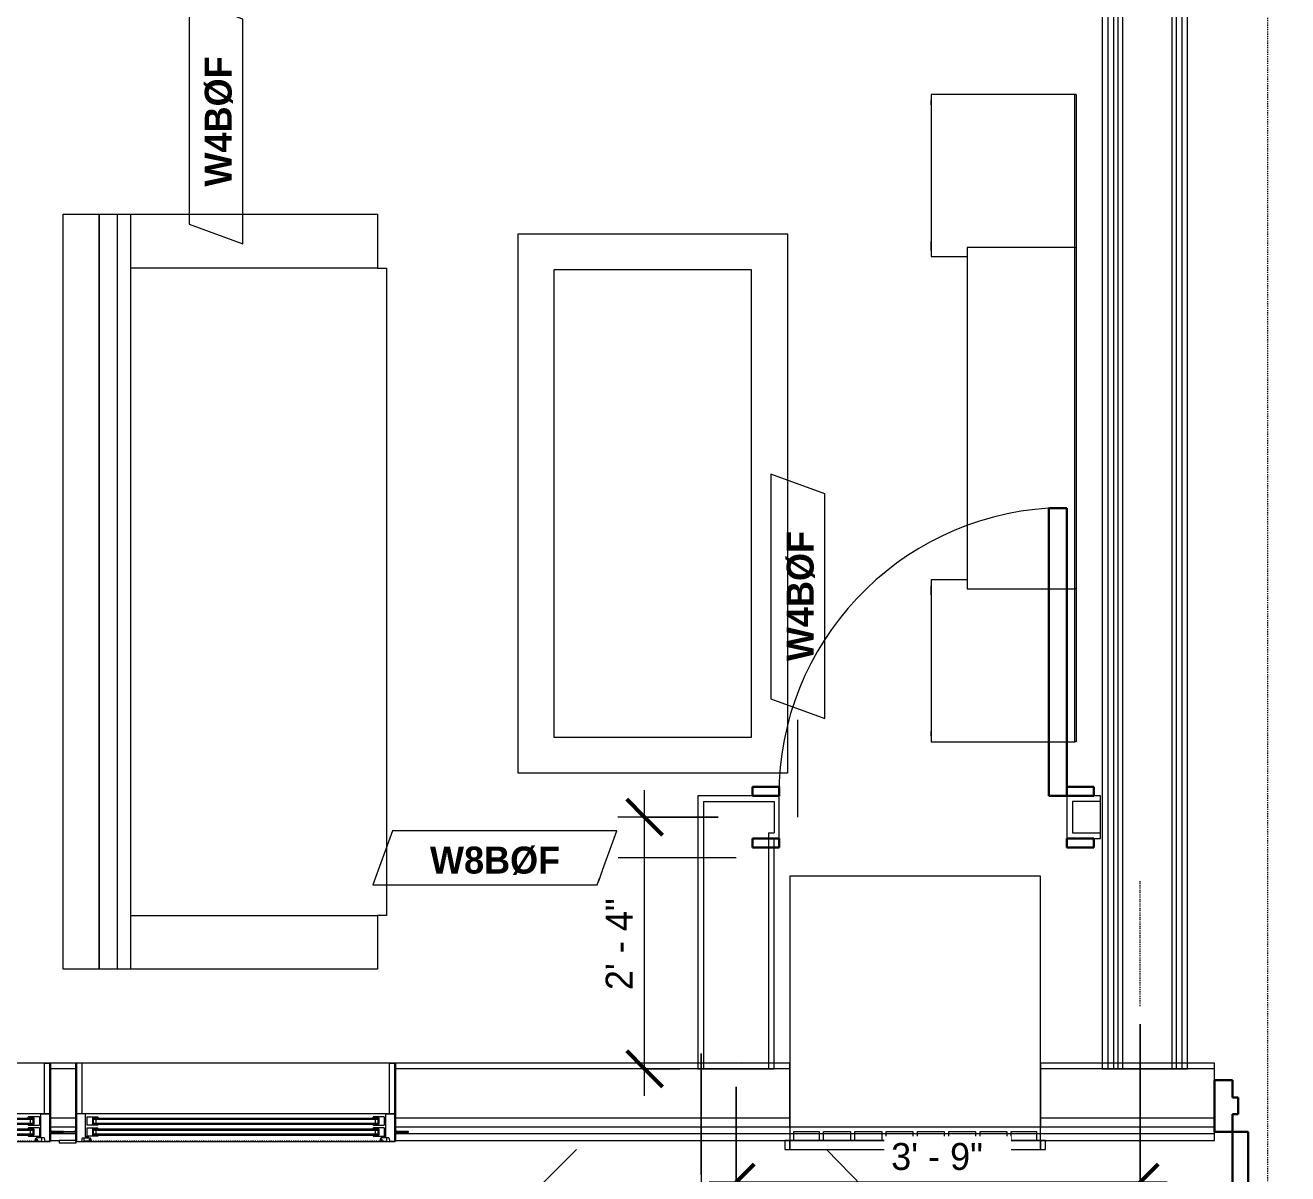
# Model space of a CAD drawing. Header units: inches. Extents: x -4010 to -1814, y 9846 to 12241.
# Drawn here: x -2834.1 to -2693.6, y 10005.4 to 10133.2 of the extents above; entities that cross this region are included whole.
import ezdxf

# ---------------------------------------------------------------- set-up
doc = ezdxf.new("R2010")
doc.units = ezdxf.units.IN
doc.header["$MEASUREMENT"] = 0
for name, pattern in [('Dash', [0.25, 0.125, -0.125]), ('Dash 3_32_', [0.1875, 0.09375, -0.09375]), ('Dash_2_', [0.25, 0.125, -0.125])]:
    doc.linetypes.add(name, pattern=pattern)
for name, color, linetype, lineweight in [('0-1', 7, 'Continuous', 5), ('0-2', 7, 'Continuous', 9), ('A-ANNO-DIMS', 211, 'Continuous', 9), ('A-ANNO-DIMS-32', 211, 'Continuous', 9), ('A-DETL-1', 90, 'Dash 3_32_', 18), ('A-DETL-GENF-1', 253, 'Continuous', 9), ('A-DETL-GENF-HDLN-1', 7, 'Dash', 9), ('A-DETL-GENF-HDLN-2', 1, 'Continuous', 18), ('A-DOOR-1', 7, 'Continuous', 9), ('A-DOOR-2', 10, 'Continuous', 30), ('A-DOOR-3', 31, 'Continuous', 9), ('A-DOOR-4', 31, 'Continuous', 30), ('A-DOOR-FRAM-2', 10, 'Continuous', 30), ('A-DOOR-FRAM-3', 31, 'Continuous', 30), ('A-GENM-1', 7, 'Continuous', 9), ('A-GLAZ', 151, 'Continuous', 18), ('A-GLAZ-1', 10, 'Continuous', 30), ('A-GLAZ-2', 7, 'Continuous', 9), ('A-WALL', 113, 'Continuous', 18), ('A-WALL-1', 7, 'Continuous', 9), ('A-WALL-2', 250, 'Continuous', 18), ('A-WALL-3', 113, 'Continuous', 9), ('A-WALL-IDEN', 211, 'Continuous', 9), ('G-ANNO-SYMB-4', 111, 'Dash_2_', 9), ('I-FURN', 30, 'Continuous', 9), ('I-WALL-3', 7, 'Continuous', 9), ('I-WALL-4', 2, 'Continuous', 9)]:
    doc.layers.add(name, color=color, linetype=linetype, lineweight=lineweight)
doc.styles.add('Century Gothic', font='ufonts.com_century-gothic.ttf', dxfattribs={"height": 3})
doc.styles.add('Century Gothic_B_1', font='GOTHICB.TTF', dxfattribs={"height": 3})
doc.dimstyles.new('OD_1__HACK_2', dxfattribs={"dimscale": 12, "dimtxt": 3.132505, "dimasz": 0.333333, "dimexe": 0.25, "dimexo": 0.166667, "dimgap": 0.041667, "dimtad": 1, "dimdec": 4, "dimrnd": 0.0625, "dimzin": 3, "dimdsep": 46, "dimlunit": 4, "dimtxsty": 'Century Gothic', "dimblk1": 'OBLIQUE', "dimblk2": 'OBLIQUE', "dimsah": 1, "dimcen": 0.09, "dimdle": 0.25, "dimazin": 0, "dimtfac": 1, "dimtdec": 4, "dimtix": 1, "dimtmove": 0, "dimatfit": 3, "dimfxl": 1, "dimtvp": 1, "dimtfill": 1, "dimfrac": 2, "dimtolj": 1, "dimtzin": 0, "dimarcsym": 2})
doc.dimstyles.new('OD_1__HACK_2_1', dxfattribs={"dimscale": 12, "dimtxt": 3.132505, "dimasz": 0.333333, "dimexe": 0.25, "dimexo": 0.166667, "dimgap": 0.041667, "dimtad": 1, "dimdec": 4, "dimrnd": 0.0625, "dimzin": 3, "dimdsep": 46, "dimlunit": 4, "dimtxsty": 'Century Gothic', "dimblk1": 'OBLIQUE', "dimblk2": 'OBLIQUE', "dimsah": 1, "dimcen": 0.09, "dimdle": 0.25, "dimazin": 0, "dimtfac": 1, "dimtdec": 4, "dimtix": 1, "dimtmove": 0, "dimatfit": 3, "dimfxl": 1, "dimtvp": 1, "dimtfill": 1, "dimfrac": 2, "dimtolj": 1, "dimtzin": 0, "dimarcsym": 2})

# ---------------------------------------------------------------- blocks, each defined once
blk = doc.blocks.new('Window-Double_Hung-Marvin-Essential - ESDH3066 - 1st Floor-3090191-UNIT PLANS - 1ST FLOOR')
at = {"layer": 'A-DETL-GENF-HDLN-1'}
blk.add_line((16.1, 4.34), (-16.5, 4.34), dxfattribs=at)
at = {"layer": 'A-DETL-GENF-HDLN-2'}
for p, q in [((-17.75, 4.41), (-17.16, 4.41)), ((-17.75, 4.41), (-17.75, 1.31)), ((-17.08, 4), (-17.16, 4.41)), ((-16.85, 4.37), (-16.85, 4)), ((-16.3, 4.37), (-16.85, 4.37)), ((-16.3, 4.14), (-16.3, 4.37)), ((-16.18, 4.34), (-16.1, 4.34)), ((-16.18, 4.34), (-16.18, 4.14)), ((-16.1, 4.09), (-16.1, 4.34)), ((16.18, 4.34), (16.1, 4.34)), ((16.1, 4.09), (16.1, 4.34)), ((16.18, 4.34), (16.18, 4.14)), ((16.3, 4.14), (16.3, 4.37)), ((16.3, 4.37), (16.85, 4.37)), ((16.85, 4.37), (16.85, 4)), ((17.08, 4), (17.16, 4.41)), ((17.75, 4.41), (17.16, 4.41)), ((17.75, 4.41), (17.75, 1.31)), ((-19.25, 3.36), (-19.25, 3.31)), ((-17.75, 3.36), (-19.25, 3.36)), ((-19.25, 3.31), (-17.9, 3.31)), ((-17.9, 3.31), (-17.9, 3.2)), ((-17.9, 3.2), (-17.75, 3.2)), ((-17.08, 4), (-16.19, 4)), ((-16.38, 3.9), (-16.72, 3.9)), ((-16.72, 3.9), (-16.72, 1.31)), ((-15.34, 3.81), (-16.56, 3.81)), ((-16.56, 2.87), (-16.56, 3.81)), ((-16.56, 2.87), (-15.34, 2.87)), ((-16.38, 4), (-16.38, 3.9)), ((-16.18, 4.14), (-16.3, 4.14)), ((-16.19, 4.09), (-16.1, 4.09)), ((-16.19, 4), (-16.19, 4.09)), ((-15.94, 2.99), (-15.94, 3.71)), ((-15.94, 3.71), (-15.28, 3.71)), ((-15.28, 2.99), (-15.94, 2.99)), ((-15.84, 3.01), (-15.84, 3.7)), ((-15.54, 3.13), (-15.54, 3.57)), ((-15.34, 3.81), (-15.28, 3.75)), ((-15.34, 2.87), (-15.28, 2.94)), ((-15.28, 3.71), (-15.28, 3.75)), ((-15.28, 2.94), (-15.28, 2.99)), ((15.34, 3.81), (15.28, 3.75)), ((15.28, 3.71), (15.28, 3.75)), ((15.94, 3.71), (15.28, 3.71)), ((15.28, 2.94), (15.28, 2.99)), ((15.28, 2.99), (15.94, 2.99)), ((15.34, 2.87), (15.28, 2.94)), ((15.34, 3.81), (16.56, 3.81)), ((16.56, 2.87), (15.34, 2.87)), ((15.54, 3.13), (15.54, 3.57)), ((15.84, 3.01), (15.84, 3.7)), ((15.94, 2.99), (15.94, 3.71)), ((16.19, 4.09), (16.1, 4.09)), ((16.18, 4.14), (16.3, 4.14)), ((16.19, 4), (16.19, 4.09)), ((17.08, 4), (16.19, 4)), ((16.38, 4), (16.38, 3.9)), ((16.38, 3.9), (16.72, 3.9)), ((16.56, 2.87), (16.56, 3.81)), ((16.72, 3.9), (16.72, 1.31)), ((17.75, 3.36), (19.25, 3.36)), ((17.9, 3.2), (17.75, 3.2)), ((17.9, 3.31), (17.9, 3.2)), ((19.25, 3.31), (17.9, 3.31)), ((19.25, 3.36), (19.25, 3.31)), ((-15.34, 2.59), (-16.56, 2.59)), ((-16.56, 1.66), (-16.56, 2.59)), ((-16.56, 1.66), (-15.34, 1.66)), ((-15.94, 1.77), (-15.94, 2.49)), ((-15.94, 2.49), (-15.28, 2.49)), ((-15.28, 1.77), (-15.94, 1.77)), ((-15.84, 1.79), (-15.84, 2.48)), ((-15.54, 1.92), (-15.54, 2.35)), ((-15.34, 2.59), (-15.28, 2.53)), ((-15.34, 1.66), (-15.28, 1.72)), ((-15.28, 2.49), (-15.28, 2.53)), ((-15.28, 1.72), (-15.28, 1.77)), ((15.34, 2.59), (15.28, 2.53)), ((15.28, 2.49), (15.28, 2.53)), ((15.94, 2.49), (15.28, 2.49)), ((15.28, 1.72), (15.28, 1.77)), ((15.28, 1.77), (15.94, 1.77)), ((15.34, 1.66), (15.28, 1.72)), ((15.34, 2.59), (16.56, 2.59)), ((16.56, 1.66), (15.34, 1.66)), ((15.54, 1.92), (15.54, 2.35)), ((15.84, 1.79), (15.84, 2.48)), ((15.94, 1.77), (15.94, 2.49)), ((16.56, 1.66), (16.56, 2.59)), ((-16.72, 1.31), (-17.75, 1.31)), ((-17.13, 1.28), (-17.13, -4.31)), ((16.72, 1.31), (17.75, 1.31)), ((17.12, -4.31), (17.12, 1.28)), ((-17.13, -4.31), (-17.75, -4.31)), ((17.12, -4.31), (17.75, -4.31))]:
    blk.add_line(p, q, dxfattribs=at)
at = {"layer": 'A-GLAZ'}
for p, q in [((15.84, 3.7), (-15.84, 3.7)), ((15.84, 3.57), (-15.84, 3.57)), ((15.84, 3.13), (-15.84, 3.13)), ((15.84, 3.01), (-15.84, 3.01)), ((15.84, 2.48), (-15.84, 2.48)), ((15.84, 2.35), (-15.84, 2.35)), ((15.84, 1.92), (-15.84, 1.92)), ((15.84, 1.79), (-15.84, 1.79))]:
    blk.add_line(p, q, dxfattribs=at)
at = {"layer": 'A-GLAZ-1'}
for p, q in [((-17.75, 4.41), (-17.75, 1.31)), ((17.75, 1.31), (17.75, 4.41)), ((-17.75, 1.28), (-17.75, -4.31)), ((17.75, -4.31), (17.75, 1.28))]:
    blk.add_line(p, q, dxfattribs=at)
at = {"layer": 'A-GLAZ-2'}
for p, q in [((17.75, 4.41), (-17.75, 4.41)), ((19.62, 4.56), (17.75, 4.56)), ((17.75, 4.56), (17.75, 4.41)), ((17.75, 4.31), (19.62, 4.31)), ((19.62, 4.31), (19.62, 4.56)), ((-17.75, 1.31), (17.75, 1.31)), ((-17.75, -4.31), (17.75, -4.31))]:
    blk.add_line(p, q, dxfattribs=at)
blk = doc.blocks.new('switchgrass 26764 - switchgrass 26764-V32-UNIT PLANS - 1ST FLOOR')
at = {"layer": 'A-DETL-GENF-1'}
for p, q in [((0, 14.62), (0, 14.84)), ((0, 14.84), (0, 14.42)), ((0, 13.99), (0, 14.62)), ((0, 14.42), (0, 13.91)), ((0, 12.89), (0, 14.11)), ((0, 14.11), (0, 14.1)), ((0, 14.1), (0, 14.05)), ((0, 14.05), (0, 13.99)), ((0, 12.15), (0, 13.99)), ((0, 13.99), (0, 13.91)), ((0, 13.91), (0, 12.05)), ((0, 13.91), (0, 13.83)), ((0, 13.83), (0, 13.75)), ((0, 13.75), (0, 13.68)), ((0, 13.68), (0, 11.94)), ((0, 13.24), (0, 13.39)), ((0, 13.39), (0, 11.07)), ((0, 13), (0, 13.24)), ((0, 12.68), (0, 13)), ((0, 11.08), (0, 12.96)), ((0, 12.96), (0, 9.77)), ((0, 11.81), (0, 12.89)), ((0, 11.68), (0, 12.88)), ((0, 12.88), (0, 12.87)), ((0, 12.87), (0, 12.54)), ((0, 12.29), (0, 12.68)), ((0, 11.94), (0, 12.67)), ((0, 12.67), (0, 11.08)), ((4.49, 13.78), (4.44, 13.83)), ((0, 12.54), (0, 12.52)), ((0, 12.52), (0, 12)), ((0, 11.81), (0, 12.29)), ((0, 11.26), (0, 12.15)), ((0, 12.05), (0, 11.4)), ((0, 12), (0, 11.53)), ((0, 7.46), (0, 11.94)), ((0, 11.94), (0, 11.91)), ((0, 11.91), (0, 11.87)), ((0, 11.87), (0, 11.82)), ((0, 11.82), (0, 11.77)), ((0, 11.26), (0, 11.81)), ((0, 10.79), (0, 11.81)), ((0, 11.77), (0, 11.72)), ((0, 11.72), (0, 11.68)), ((0, 11.68), (0, 11.65)), ((0, 10.59), (0, 11.68)), ((0, 11.65), (0, 11.25)), ((0, 11.53), (0, 10.62)), ((0, 11.4), (0, 10.79)), ((0, 10.98), (0, 11.36)), ((0, 11.36), (0, 11.22)), ((0, 11.11), (0, 11.36)), ((0, 11.36), (0, 11.33)), ((0, 11.33), (0, 10.98)), ((0, 10.6), (0, 11.26)), ((0, 10.64), (0, 11.26)), ((0, 11.25), (0, 10.2)), ((0, 11.22), (0, 10.28)), ((0, 9.83), (0, 11.11)), ((0, 11.07), (0, 9.34)), ((0, 9.17), (0, 10.98)), ((0, 10.98), (0, 10.93)), ((0, 10.93), (0, 8.76)), ((0, 10.79), (0, 10.64)), ((0, 9.79), (0, 10.79)), ((0, 10.42), (0, 10.68)), ((0, 10.68), (0, 10.32)), ((0, 10.62), (0, 10.12)), ((0, 10.35), (0, 10.6)), ((0, 9.56), (0, 10.59)), ((0, 10.25), (0, 10.58)), ((0, 10.58), (0, 10.54)), ((0, 9.37), (0, 10.42)), ((0, 10.06), (0, 10.35)), ((0, 10.32), (0, 10.14)), ((0, 10.28), (0, 8.63)), ((0, 8.38), (0, 10.25)), ((0, 10.2), (0, 9.06)), ((0, 10.14), (0, 9.86)), ((0, 10.12), (0, 9.56)), ((0, 9.07), (0, 10.06)), ((0, 9.86), (0, 9.52)), ((0, 9.77), (0, 9.83)), ((0, 9.8), (0, 7.01)), ((0, 7.53), (0, 9.79)), ((0, 8.9), (0, 9.63)), ((0, 9.63), (0, 7.81)), ((0, 8.57), (0, 9.56)), ((0, 9.56), (0, 8.9)), ((0, 9.52), (0, 9.16)), ((0, 9.34), (0, 9.37)), ((0, 8.67), (0, 9.17)), ((0, 9.16), (0, 8.82)), ((0, 7.97), (0, 9.07)), ((0, 9.06), (0, 8.57)), ((0, 8.18), (0, 9.05)), ((0, 9.05), (0, 9.04)), ((0, 9.04), (0, 9.01)), ((0, 9.01), (0, 8.96)), ((0, 8.96), (0, 8.91)), ((0, 8.91), (0, 8.86)), ((0, 8.86), (0, 8.8)), ((0, 8.82), (0, 8.55)), ((0, 8.8), (0, 8.76)), ((0, 8.76), (0, 7.46)), ((0, 8.76), (0, 7.89)), ((0, 8.37), (0, 8.67)), ((0, 8.63), (0, 7.97)), ((0, 8.57), (0, 8.18)), ((0, 7.57), (0, 8.57)), ((0, 8.55), (0, 8.37)), ((0, 7.54), (0, 8.38)), ((0, 8.37), (0, 8.37)), ((0, 6.85), (0, 7.97)), ((0, 7.97), (0, 7.46)), ((0, 7.89), (0, 5.43)), ((0, 7.81), (0, 7.23)), ((0, 6.54), (0, 7.57)), ((0, 7.23), (0, 7.54)), ((0, 6.15), (0, 7.53)), ((0, 7.46), (0, 7.14)), ((0, 7.14), (0, 7.02)), ((0, 7.02), (0, 6.44)), ((0, 7.01), (0, 6.32)), ((0, 5.8), (0, 6.85)), ((0, 5.43), (0, 6.54)), ((0, 6.44), (0, 6.15)), ((0, 4.94), (0, 5.8)), ((0, 3.69), (0, 5.57)), ((0, 5.57), (0, 5.51)), ((0, 5.51), (0, 4.74)), ((0, 5.15), (0, 4.52)), ((0, 4.89), (0, 4.99)), ((0, 4.99), (0, 4.88)), ((0, 4.34), (0, 4.94)), ((0, 4.34), (0, 4.89)), ((0, 4.88), (0, 3.55)), ((0, 4.74), (0, 4.31)), ((0, 4.52), (0, 3.94)), ((0, 4.28), (0, 4.34)), ((0, 4.13), (0, 4.34)), ((0, 4.31), (0, 4.28)), ((-18.01, 0), (-13.86, 4.15)), ((0, 4.08), (0, 4.13)), ((0, 4.01), (0, 4.08)), ((0, 3.91), (0, 4.01)), ((0, 3.94), (0, 3.64)), ((0, 3.8), (0, 3.91)), ((0, 3.69), (0, 3.8)), ((0, 3.11), (0, 3.69)), ((0, 3.61), (0, 3.69)), ((0, 3.64), (0, 3.61)), ((0, 3.55), (0, 3.61)), ((0, 3.61), (0, 3.56)), ((0, 3.56), (0, 3.48)), ((0, 3.55), (0, 3.26)), ((0, 3.26), (0, 3.55)), ((0, 3.48), (0, 3.37)), ((0, 3.37), (0, -2.5)), ((0, 1.81), (0, 3.11)), ((18.01, 0), (13.97, 4.15)), ((0, 1.77), (0, 1.81)), ((0, 1.72), (0, 1.77)), ((0, 1.65), (0, 1.72)), ((0, 1.57), (0, 1.65)), ((0, 1.49), (0, 1.57)), ((0, 1.43), (0, 1.49)), ((0, 1.38), (0, 1.43)), ((-18.01, 0), (-17.54, -4.13)), ((-14.4, 0), (-14.84, 0)), ((-14.84, 0), (-14.46, 0)), ((-14.46, 0), (-13.45, 0)), ((-13.83, 0), (-14.4, 0)), ((-10.27, 0), (-14.29, 0)), ((-14.29, 0), (-13.94, 0)), ((-13.94, 0), (-13.61, 0)), ((-13.38, 0), (-13.83, 0)), ((-13.61, 0), (-13.3, 0)), ((-13.45, 0), (-12.04, 0)), ((-12.84, 0), (-13.38, 0)), ((-13.3, 0), (-12.98, 0)), ((-12.98, 0), (-11.83, 0)), ((-12.67, 0), (-12.96, 0)), ((-12.96, 0), (-12.8, 0)), ((-12.25, 0), (-12.84, 0)), ((-12.8, 0), (-12.37, 0)), ((-10.5, 0), (-12.67, 0)), ((-12.37, 0), (-11.73, 0)), ((-11.6, 0), (-12.25, 0)), ((-12.04, 0), (-10.42, 0)), ((-11.83, 0), (-11.54, 0)), ((-11.65, 0), (-11.8, 0)), ((-11.8, 0), (-10.93, 0)), ((-11.73, 0), (-10.95, 0)), ((-9.05, 0), (-11.65, 0)), ((-10.35, 0), (-11.63, 0)), ((-11.63, 0), (-11.52, 0)), ((-10.93, 0), (-11.6, 0)), ((-11.54, 0), (-10.98, 0)), ((-11.52, 0), (-11.21, 0)), ((-11.21, 0), (-10.76, 0)), ((-10.98, 0), (-10.48, 0)), ((-10.95, 0), (-10.08, 0)), ((-10.76, 0), (-10.2, 0)), ((-7.46, 0), (-10.5, 0)), ((-10.48, 0), (-8.32, 0)), ((-10.42, 0), (-8.81, 0)), ((-9.31, 0), (-10.35, 0)), ((-9.87, 0), (-10.27, 0)), ((-10.21, 0), (-10.22, 0)), ((-10.22, 0), (-10.15, 0)), ((-8.49, 0), (-10.21, 0)), ((-10.2, 0), (-9.58, 0)), ((-10.15, 0), (-9.63, 0)), ((-10.08, 0), (-9.18, 0)), ((-9.49, 0), (-9.87, 0)), ((-9.63, 0), (-9.19, 0)), ((-9.58, 0), (-8.94, 0)), ((-8.41, 0), (-9.49, 0)), ((-8.49, 0), (-9.31, 0)), ((-9.19, 0), (-9.15, 0)), ((-9.18, 0), (-8.32, 0)), ((-9.15, 0), (-8.98, 0)), ((-8.32, 0), (-9.05, 0)), ((-8.98, 0), (-8.08, 0)), ((-8.94, 0), (-8.32, 0)), ((-8.81, 0), (-7.41, 0)), ((-7.3, 0), (-8.49, 0)), ((-7.89, 0), (-8.49, 0)), ((-8.19, 0), (-8.47, 0)), ((-8.47, 0), (-8.46, 0)), ((-8.46, 0), (-6.52, 0)), ((-8.32, 0), (-8.41, 0)), ((-8.32, 0), (-7.17, 0)), ((-5.44, 0), (-8.19, 0)), ((-8.08, 0), (-7.46, 0)), ((-7.48, 0), (-7.89, 0)), ((-4.42, 0), (-7.6, 0)), ((-7.6, 0), (-7.53, 0)), ((-7.53, 0), (-7.31, 0)), ((-7.17, 0), (-7.48, 0)), ((-7.41, 0), (-6.44, 0)), ((-7.31, 0), (-6.98, 0)), ((-6.53, 0), (-7.3, 0)), ((-6.98, 0), (-6.55, 0)), ((-6.55, 0), (-6.04, 0)), ((-6.1, 0), (-6.53, 0)), ((-6.44, 0), (-4.42, 0)), ((-5.86, 0), (-6.1, 0)), ((-6.04, 0), (-5.47, 0)), ((-5.76, 0), (-5.86, 0)), ((-5.86, 0), (-5.86, 0)), ((-5.64, 0), (-5.76, 0)), ((-5.22, 0), (-5.64, 0)), ((-5.47, 0), (-4.85, 0)), ((-5.28, 0), (-5.44, 0)), ((-4.83, 0), (-5.28, 0)), ((-5.09, 0), (-5.22, 0)), ((-4.99, 0), (-5.09, 0)), ((-5, 0), (-5.01, 0)), ((-5.01, 0), (-5, 0)), ((-4.97, 0), (-5, 0)), ((-5, 0), (-4.99, 0)), ((-4.91, 0), (-4.97, 0)), ((-4.81, 0), (-4.91, 0)), ((-4.85, 0), (-4.83, 0)), ((-4.66, 0), (-4.81, 0)), ((3.37, 0), (-4.66, 0)), ((-3.55, 0), (-2.87, 0)), ((-2.87, 0), (-2.33, 0)), ((-2.33, 0), (-1.9, 0)), ((-1.9, 0), (-1.09, 0)), ((-1.09, 0), (-0.62, 0)), ((-0.62, 0), (-0.35, 0)), ((-0.35, 0), (-0.51, 0)), ((1.38, 0), (-0.36, 0)), ((0, 1.38), (0, -0.36)), ((1.38, 0), (1.43, 0)), ((1.43, 0), (1.49, 0)), ((1.49, 0), (1.57, 0)), ((1.57, 0), (1.65, 0)), ((1.65, 0), (1.72, 0)), ((1.72, 0), (1.77, 0)), ((1.77, 0), (1.81, 0)), ((1.81, 0), (3.11, 0)), ((3.11, 0), (3.69, 0)), ((3.55, 0), (3.26, 0)), ((3.26, 0), (3.55, 0)), ((3.48, 0), (3.37, 0)), ((3.56, 0), (3.48, 0)), ((4.88, 0), (3.55, 0)), ((3.55, 0), (3.61, 0)), ((3.61, 0), (3.56, 0)), ((3.61, 0), (3.69, 0)), ((3.64, 0), (3.61, 0)), ((3.94, 0), (3.64, 0)), ((3.69, 0), (5.57, 0)), ((3.69, 0), (3.8, 0)), ((3.8, 0), (3.91, 0)), ((3.91, 0), (4.01, 0)), ((4.52, 0), (3.94, 0)), ((4.01, 0), (4.08, 0)), ((4.08, 0), (4.13, 0)), ((4.13, 0), (4.34, 0)), ((4.31, 0), (4.28, 0)), ((4.28, 0), (4.34, 0)), ((4.74, 0), (4.31, 0)), ((4.34, 0), (4.89, 0)), ((4.34, 0), (4.94, 0)), ((5.52, 0), (4.52, 0)), ((5.51, 0), (4.74, 0)), ((4.99, 0), (4.88, 0)), ((4.89, 0), (4.99, 0)), ((4.94, 0), (5.8, 0)), ((7.89, 0), (5.43, 0)), ((5.43, 0), (6.54, 0)), ((5.57, 0), (5.51, 0)), ((7.01, 0), (5.52, 0)), ((5.8, 0), (6.85, 0)), ((6.44, 0), (6.15, 0)), ((6.15, 0), (7.53, 0)), ((7.02, 0), (6.44, 0)), ((6.54, 0), (7.57, 0)), ((6.85, 0), (7.97, 0)), ((10.28, 0), (7.01, 0)), ((7.14, 0), (7.02, 0)), ((7.46, 0), (7.14, 0)), ((7.81, 0), (7.23, 0)), ((7.23, 0), (7.54, 0)), ((7.97, 0), (7.46, 0)), ((8.76, 0), (7.46, 0)), ((7.46, 0), (11.94, 0)), ((7.53, 0), (9.79, 0)), ((7.54, 0), (8.38, 0)), ((7.57, 0), (8.57, 0)), ((9.63, 0), (7.81, 0)), ((8.76, 0), (7.89, 0)), ((7.97, 0), (9.07, 0)), ((8.63, 0), (7.97, 0)), ((8.57, 0), (8.18, 0)), ((8.18, 0), (9.05, 0)), ((8.55, 0), (8.37, 0)), ((8.37, 0), (8.37, 0)), ((8.37, 0), (8.67, 0)), ((8.38, 0), (10.25, 0)), ((8.82, 0), (8.55, 0)), ((9.06, 0), (8.57, 0)), ((8.57, 0), (9.56, 0)), ((10.28, 0), (8.63, 0)), ((8.67, 0), (9.17, 0)), ((10.93, 0), (8.76, 0)), ((8.8, 0), (8.76, 0)), ((8.86, 0), (8.8, 0)), ((9.16, 0), (8.82, 0)), ((8.91, 0), (8.86, 0)), ((9.56, 0), (8.9, 0)), ((8.9, 0), (9.63, 0)), ((8.96, 0), (8.91, 0)), ((9.01, 0), (8.96, 0)), ((9.04, 0), (9.01, 0)), ((9.05, 0), (9.04, 0)), ((10.2, 0), (9.06, 0)), ((9.07, 0), (10.06, 0)), ((9.52, 0), (9.16, 0)), ((9.17, 0), (10.98, 0)), ((11.07, 0), (9.34, 0)), ((9.34, 0), (9.37, 0)), ((9.37, 0), (10.42, 0)), ((9.86, 0), (9.52, 0)), ((9.56, 0), (10.59, 0)), ((10.12, 0), (9.56, 0)), ((12.96, 0), (9.77, 0)), ((9.77, 0), (9.83, 0)), ((9.79, 0), (10.79, 0)), ((9.83, 0), (11.11, 0)), ((10.14, 0), (9.86, 0)), ((10.06, 0), (10.35, 0)), ((10.62, 0), (10.12, 0)), ((10.32, 0), (10.14, 0)), ((11.25, 0), (10.2, 0)), ((10.25, 0), (10.58, 0)), ((11.22, 0), (10.28, 0)), ((10.49, 0), (10.28, 0)), ((10.68, 0), (10.32, 0)), ((10.35, 0), (10.6, 0)), ((10.42, 0), (10.68, 0)), ((10.58, 0), (10.49, 0)), ((10.59, 0), (11.68, 0)), ((10.6, 0), (11.26, 0)), ((11.53, 0), (10.62, 0)), ((10.79, 0), (10.64, 0)), ((10.64, 0), (11.26, 0)), ((11.4, 0), (10.79, 0)), ((10.79, 0), (11.81, 0)), ((10.98, 0), (10.93, 0)), ((10.98, 0), (11.36, 0)), ((11.33, 0), (10.98, 0)), ((13.39, 0), (11.07, 0)), ((12.67, 0), (11.08, 0)), ((11.08, 0), (12.96, 0)), ((11.11, 0), (11.36, 0)), ((11.36, 0), (11.22, 0)), ((11.65, 0), (11.25, 0)), ((11.26, 0), (12.15, 0)), ((11.26, 0), (11.81, 0)), ((11.36, 0), (11.33, 0)), ((12.05, 0), (11.4, 0)), ((12, 0), (11.53, 0)), ((11.68, 0), (11.65, 0)), ((11.72, 0), (11.68, 0)), ((11.68, 0), (12.88, 0)), ((11.77, 0), (11.72, 0)), ((11.82, 0), (11.77, 0)), ((11.81, 0), (12.29, 0)), ((11.81, 0), (12.89, 0)), ((11.87, 0), (11.82, 0)), ((11.91, 0), (11.87, 0)), ((11.94, 0), (11.91, 0)), ((13.68, 0), (11.94, 0)), ((11.94, 0), (12.67, 0)), ((12.52, 0), (12, 0)), ((13.91, 0), (12.05, 0)), ((12.15, 0), (13.99, 0)), ((12.29, 0), (12.68, 0)), ((12.54, 0), (12.52, 0)), ((12.87, 0), (12.54, 0)), ((12.68, 0), (13, 0)), ((12.88, 0), (12.87, 0)), ((12.89, 0), (14.11, 0)), ((13, 0), (13.24, 0)), ((13.24, 0), (13.39, 0)), ((13.75, 0), (13.68, 0)), ((13.83, 0), (13.75, 0)), ((13.91, 0), (13.83, 0)), ((14.42, 0), (13.91, 0)), ((13.99, 0), (13.91, 0)), ((13.99, 0), (14.62, 0)), ((14.05, 0), (13.99, 0)), ((14.1, 0), (14.05, 0)), ((14.11, 0), (14.1, 0)), ((14.84, 0), (14.42, 0)), ((14.62, 0), (14.84, 0)), ((17.54, -4.13), (18.01, 0)), ((-11.5, 0), (-12.35, 0)), ((-12.35, 0), (-12.04, 0)), ((-12.04, 0), (-11.23, 0)), ((-10.53, 0), (-11.5, 0)), ((-11.23, 0), (-10.09, 0)), ((-9.51, 0), (-10.53, 0)), ((-10.09, 0), (-8.78, 0)), ((-8.52, 0), (-9.51, 0)), ((-8.78, 0), (-7.48, 0)), ((-7.64, 0), (-8.52, 0)), ((-6.95, 0), (-7.64, 0)), ((-7.48, 0), (-6.35, 0)), ((-6.52, 0), (-6.95, 0)), ((-6.35, 0), (-5.57, 0)), ((-5.57, 0), (-4.37, 0)), ((-4.37, 0), (-3.55, 0)), ((-0.65, 0), (-0.67, 0)), ((-0.67, 0), (-0.67, 0)), ((-0.67, 0), (-0.65, 0)), ((-0.63, 0), (-0.65, 0)), ((-0.65, 0), (-0.36, 0)), ((-0.6, 0), (-0.63, 0)), ((-0.56, 0), (-0.6, 0)), ((-0.51, 0), (-0.56, 0)), ((0, -0.62), (0, -0.35)), ((0, -0.35), (0, -0.51)), ((0, -0.65), (0, -0.36)), ((0, -0.51), (0, -0.56)), ((0, -0.56), (0, -0.6)), ((0, -0.6), (0, -0.63)), ((0, -1.09), (0, -0.62)), ((0, -0.63), (0, -0.65)), ((0, -0.65), (0, -0.67)), ((0, -0.67), (0, -0.65)), ((0, -0.67), (0, -0.67)), ((0, -1.9), (0, -1.09)), ((0, -2.33), (0, -1.9)), ((0, -2.87), (0, -2.33)), ((-17.54, -4.13), (-16.18, -7.92)), ((0, -3.55), (0, -2.87)), ((0, -4.37), (0, -3.55)), ((16.18, -7.92), (17.54, -4.13)), ((0, -5.57), (0, -4.37)), ((0, -6.44), (0, -4.42)), ((0, -4.42), (0, -7.6)), ((0, -4.85), (0, -4.83)), ((0, -4.83), (0, -5.28)), ((0, -5.47), (0, -4.85)), ((0, -5), (0, -4.99)), ((0, -4.99), (0, -5.09)), ((0, -5.09), (0, -5.22)), ((0, -5.22), (0, -5.64)), ((0, -5.28), (0, -5.44)), ((0, -5.44), (0, -8.19)), ((0, -6.04), (0, -5.47)), ((0, -6.35), (0, -5.57)), ((0, -5.64), (0, -5.76)), ((0, -5.76), (0, -5.86)), ((0, -5.86), (0, -5.86)), ((0, -5.86), (0, -6.1)), ((0, -6.55), (0, -6.04)), ((0, -6.1), (0, -6.53)), ((0, -7.48), (0, -6.35)), ((0, -7.41), (0, -6.44)), ((0, -8.46), (0, -6.52)), ((0, -6.52), (0, -6.95)), ((0, -6.53), (0, -7.3)), ((0, -6.98), (0, -6.55)), ((0, -6.95), (0, -7.64)), ((0, -7.31), (0, -6.98)), ((-16.18, -7.92), (-14.05, -11.26)), ((0, -8.32), (0, -7.17)), ((0, -7.17), (0, -7.48)), ((0, -7.3), (0, -8.49)), ((0, -7.53), (0, -7.31)), ((0, -8.81), (0, -7.41)), ((0, -8.08), (0, -7.46)), ((0, -7.46), (0, -10.5)), ((0, -7.48), (0, -7.89)), ((0, -8.78), (0, -7.48)), ((0, -7.6), (0, -7.53)), ((0, -7.64), (0, -8.52)), ((0, -7.89), (0, -8.49)), ((0, -8.98), (0, -8.08)), ((0, -8.19), (0, -8.47)), ((0, -9.18), (0, -8.32)), ((0, -8.32), (0, -8.41)), ((0, -10.48), (0, -8.32)), ((0, -8.94), (0, -8.32)), ((0, -8.32), (0, -9.05)), ((0, -8.41), (0, -9.49)), ((14.05, -11.26), (16.18, -7.92)), ((0, -8.47), (0, -8.46)), ((0, -8.49), (0, -10.21)), ((0, -8.49), (0, -9.31)), ((0, -8.52), (0, -9.51)), ((0, -10.09), (0, -8.78)), ((0, -10.42), (0, -8.81)), ((0, -9.58), (0, -8.94)), ((0, -9.15), (0, -8.98)), ((0, -9.05), (0, -11.65)), ((0, -9.19), (0, -9.15)), ((0, -10.08), (0, -9.18)), ((0, -9.63), (0, -9.19)), ((0, -9.31), (0, -10.35)), ((0, -9.49), (0, -9.87)), ((0, -9.51), (0, -10.53)), ((0, -10.2), (0, -9.58)), ((0, -10.15), (0, -9.63)), ((0, -9.87), (0, -10.27)), ((0, -10.95), (0, -10.08)), ((0, -11.23), (0, -10.09)), ((0, -10.22), (0, -10.15)), ((0, -10.76), (0, -10.2)), ((0, -10.21), (0, -10.22)), ((0, -10.27), (0, -14.29)), ((0, -10.35), (0, -11.63)), ((0, -12.04), (0, -10.42)), ((0, -10.98), (0, -10.48)), ((0, -10.5), (0, -12.67)), ((0, -10.53), (0, -11.5)), ((0, -11.21), (0, -10.76)), ((0, -11.8), (0, -10.93)), ((0, -10.93), (0, -11.6)), ((0, -11.73), (0, -10.95)), ((0, -11.54), (0, -10.98)), ((0, -11.52), (0, -11.21)), ((0, -12.04), (0, -11.23)), ((-14.05, -11.26), (-11.26, -14.05)), ((0, -11.5), (0, -12.35)), ((0, -11.63), (0, -11.52)), ((0, -11.83), (0, -11.54)), ((0, -11.6), (0, -12.25)), ((0, -11.65), (0, -11.8)), ((0, -12.37), (0, -11.73)), ((0, -12.98), (0, -11.83)), ((0, -13.45), (0, -12.04)), ((0, -12.35), (0, -12.04)), ((0, -12.25), (0, -12.84)), ((0, -12.8), (0, -12.37)), ((11.26, -14.05), (14.05, -11.26)), ((-11.26, -14.05), (-10.25, -14.7)), ((0, -12.67), (0, -12.96)), ((0, -12.96), (0, -12.8)), ((0, -12.84), (0, -13.38)), ((0, -13.3), (0, -12.98)), ((0, -13.61), (0, -13.3)), ((0, -13.38), (0, -13.83)), ((0, -14.46), (0, -13.45)), ((0, -13.94), (0, -13.61)), ((0, -13.83), (0, -14.4)), ((0, -14.29), (0, -13.94)), ((10.25, -14.7), (11.26, -14.05)), ((0, -14.4), (0, -14.84)), ((0, -14.84), (0, -14.46)), ((-6, -16.87), (-4.13, -17.54)), ((-4.13, -17.54), (0, -18.01)), ((0, -18.01), (4.13, -17.54)), ((4.13, -17.54), (6, -16.87))]:
    blk.add_line(p, q, dxfattribs=at)
blk = doc.blocks.new('V-Series_EWC4_SPVU_RFA_2015 - 1ST FLOOR-2484708-UNIT PLANS - 1ST FLOOR')
at = {"layer": 'A-GENM-1'}
for p, q in [((-3126, 12090.69), (-3126.56, 12090.69)), ((-3126.56, 12090.69), (-3126.56, 12089.69)), ((-3098.12, 12090.69), (-3126, 12090.69)), ((-3126, 12090.69), (-3126, 12089.69)), ((-3126, 12089.69), (-3126, 12090.69)), ((-3098.12, 12089.69), (-3098.12, 12090.69)), ((-3097.56, 12090.69), (-3098.12, 12090.69)), ((-3098.12, 12090.69), (-3098.12, 12089.69)), ((-3097.56, 12089.69), (-3097.56, 12090.69)), ((-3126.56, 12089.69), (-3126, 12089.69)), ((-3126, 12089.69), (-3098.12, 12089.69)), ((-3126, 12089.69), (-3126, 12060.25)), ((-3125.56, 12089.69), (-3126, 12089.69)), ((-3125.56, 12088.69), (-3125.56, 12089.69)), ((-3122.76, 12088.69), (-3125.56, 12088.69)), ((-3122.26, 12089.69), (-3122.76, 12089.69)), ((-3122.76, 12089.69), (-3122.76, 12088.69)), ((-3122.26, 12088.69), (-3122.26, 12089.69)), ((-3119.28, 12088.69), (-3122.26, 12088.69)), ((-3118.78, 12089.69), (-3119.28, 12089.69)), ((-3119.28, 12089.69), (-3119.28, 12088.69)), ((-3118.78, 12088.69), (-3118.78, 12089.69)), ((-3115.8, 12088.69), (-3118.78, 12088.69)), ((-3115.3, 12089.69), (-3115.8, 12089.69)), ((-3115.8, 12089.69), (-3115.8, 12088.69)), ((-3115.3, 12088.69), (-3115.3, 12089.69)), ((-3112.31, 12088.69), (-3115.3, 12088.69)), ((-3111.81, 12089.69), (-3112.31, 12089.69)), ((-3112.31, 12089.69), (-3112.31, 12088.69)), ((-3111.81, 12088.69), (-3111.81, 12089.69)), ((-3108.83, 12088.69), (-3111.81, 12088.69)), ((-3108.33, 12089.69), (-3108.83, 12089.69)), ((-3108.83, 12089.69), (-3108.83, 12088.69)), ((-3108.33, 12088.69), (-3108.33, 12089.69)), ((-3105.34, 12088.69), (-3108.33, 12088.69)), ((-3104.84, 12089.69), (-3105.34, 12089.69)), ((-3105.34, 12089.69), (-3105.34, 12088.69)), ((-3104.84, 12088.69), (-3104.84, 12089.69)), ((-3101.86, 12088.69), (-3104.84, 12088.69)), ((-3101.36, 12089.69), (-3101.86, 12089.69)), ((-3101.86, 12089.69), (-3101.86, 12088.69)), ((-3101.36, 12088.69), (-3101.36, 12089.69)), ((-3098.56, 12088.69), (-3101.36, 12088.69)), ((-3098.12, 12089.69), (-3098.56, 12089.69)), ((-3098.56, 12089.69), (-3098.56, 12088.69)), ((-3098.12, 12089.69), (-3097.56, 12089.69)), ((-3098.12, 12060.25), (-3098.12, 12089.69)), ((-3126, 12060.25), (-3098.12, 12060.25))]:
    blk.add_line(p, q, dxfattribs=at)
blk = doc.blocks.new('STOREFRONT DOOR B1 - ALUM_ STILE W_ GLASS INSET-2955601-UNIT PLANS - 1ST FLOOR')
at = {"layer": 'A-DOOR-1'}
blk.add_arc((18, 3.5625), 36, 90, 180, dxfattribs=at)
at = {"layer": 'A-DOOR-2'}
for p, q in [((18, 39.5625), (16.25, 39.5625)), ((16.25, 39.5625), (16.25, 3.5625)), ((18, 3.5625), (18, 39.5625)), ((16.25, 3.5625), (18, 3.5625))]:
    blk.add_line(p, q, dxfattribs=at)
at = {"layer": 'A-DOOR-FRAM-2'}
for p, q in [((-18, 3.5625), (-20, 3.5625)), ((-20, 3.5625), (-20, -2.1875)), ((-18, 1.625), (-18, 3.5625)), ((18, 3.5625), (18, 1.625)), ((20, 3.5625), (18, 3.5625)), ((20, -2.1875), (20, 3.5625)), ((-17.375, 1.625), (-18, 1.625)), ((-17.375, -0.25), (-17.375, 1.625)), ((18, 1.625), (17.375, 1.625)), ((17.375, 1.625), (17.375, -0.25)), ((-18, -2.1875), (-18, -0.25)), ((-18, -0.25), (-17.375, -0.25)), ((17.375, -0.25), (18, -0.25)), ((18, -0.25), (18, -2.1875)), ((-20, -2.1875), (-18, -2.1875)), ((18, -2.1875), (20, -2.1875))]:
    blk.add_line(p, q, dxfattribs=at)
blk = doc.blocks.new('CTR - 1st Phase - Shell_rvt-1-UNIT PLANS - 1ST FLOOR')
at = {"layer": 'A-WALL-1'}
for p, q in [((-2828.47, 10017.71), (-2831.37, 10017.71)), ((-2749, 10017.71), (-2792.97, 10017.71)), ((-2749, 10010.59), (-2749, 10017.71)), ((-2701.75, 10017.71), (-2721.12, 10017.71)), ((-2721.12, 10017.71), (-2721.12, 10010.59)), ((-2701.75, 10015.84), (-2701.75, 10017.71)), ((-2831.37, 10012.12), (-2831.37, 10012.09)), ((-2828.47, 10012.09), (-2828.47, 10012.12)), ((-2792.97, 10012.12), (-2792.97, 10012.09)), ((-2721.12, 10010.59), (-2749, 10010.59)), ((-2701.75, 10009.09), (-2701.75, 10010.09)), ((-2831.37, 10009.09), (-2830.35, 10009.09)), ((-2792.97, 10009.09), (-2701.75, 10009.09))]:
    blk.add_line(p, q, dxfattribs=at)
at = {"layer": 'A-WALL-2'}
for p, q in [((-2828.47, 10017.09), (-2831.37, 10017.09)), ((-2749, 10017.09), (-2792.97, 10017.09)), ((-2701.75, 10017.09), (-2721.12, 10017.09)), ((-2828.47, 10011.59), (-2831.37, 10011.59)), ((-2749, 10011.59), (-2792.97, 10011.59)), ((-2701.75, 10011.59), (-2721.12, 10011.59)), ((-2828.47, 10010.59), (-2831.37, 10010.59)), ((-2828.47, 10009.84), (-2831.37, 10009.84)), ((-2749, 10010.59), (-2792.97, 10010.59)), ((-2701.75, 10009.84), (-2792.97, 10009.84)), ((-2701.75, 10010.59), (-2721.12, 10010.59))]:
    blk.add_line(p, q, dxfattribs=at)
at = {"layer": '0-2', "rotation": 180}
for name, p in [('V-Series_EWC4_SPVU_RFA_2015 - 1ST FLOOR-2484708-UNIT PLANS - 1ST FLOOR', (-5847.12, 22098.78)), ('Window-Double_Hung-Marvin-Essential - ESDH3066 - 1st Floor-3090191-UNIT PLANS - 1ST FLOOR', (-2849.12, 10013.4)), ('Window-Double_Hung-Marvin-Essential - ESDH3066 - 1st Floor-3090191-UNIT PLANS - 1ST FLOOR', (-2810.72, 10013.4)), ('STOREFRONT DOOR B1 - ALUM_ STILE W_ GLASS INSET-2955601-UNIT PLANS - 1ST FLOOR', (-2681.75, 10013.65))]:
    blk.add_blockref(name, p, dxfattribs=at)
at = {"layer": '0-2'}
blk.add_blockref('switchgrass 26764 - switchgrass 26764-V32-UNIT PLANS - 1ST FLOOR', (-2758.9, 10003.94), dxfattribs=at)
blk = doc.blocks.new('CTR - 1st Phase -Stairs _ Elevators_rvt-1-UNIT PLANS - 1ST FLOOR')
at = {"layer": 'A-WALL-2'}
for p, q in [((-2713.62, 10254.21), (-2713.62, 10017.09)), ((-2713, 10254.21), (-2713, 10017.09)), ((-2712.5, 10254.21), (-2712.5, 10017.09)), ((-2712, 10254.21), (-2712, 10017.09)), ((-2706.5, 10254.21), (-2706.5, 10017.09)), ((-2706, 10254.21), (-2706, 10017.09)), ((-2705.37, 10254.21), (-2705.37, 10017.09))]:
    blk.add_line(p, q, dxfattribs=at)
at = {"layer": 'I-WALL-3'}
for p, q in [((-2714.25, 10254.21), (-2714.25, 10017.09)), ((-2704.75, 10017.09), (-2704.75, 10254.21)), ((-2714.25, 10017.09), (-2704.75, 10017.09))]:
    blk.add_line(p, q, dxfattribs=at)
blk = doc.blocks.new('Entertainment_Center_14771 - Entertainment_Center_14771-3403083-UNIT PLANS - 1ST FLOOR')
at = {"layer": 'I-FURN'}
for p, q in [((-18, 10), (-36, 10)), ((-36, 10), (-36, -6)), ((-34.85, 10.03), (-35.34, 10.03)), ((-35.34, 10.03), (-35.34, 10)), ((-34.85, 10), (-34.85, 10.03)), ((-18.66, 10.03), (-19.66, 10.03)), ((-19.66, 10.03), (-19.66, 10)), ((-18.66, 10), (-18.66, 10.03)), ((-18, 6), (-18, 10)), ((36, 10), (18, 10)), ((18, 10), (18, 6)), ((18.66, 10.03), (18.66, 10)), ((19.66, 10.03), (18.66, 10.03)), ((19.66, 10), (19.66, 10.03)), ((35.34, 10.03), (34.85, 10.03)), ((34.85, 10.03), (34.85, 10)), ((35.34, 10), (35.34, 10.03)), ((36, -6), (36, 10)), ((19, 6), (-19, 6)), ((-19, 6), (-19, -6)), ((19, -6), (19, 6)), ((-36, -6), (-19, -6)), ((-36, -6.12), (-36, -6)), ((-36, -6), (-19, -6)), ((-19, -6.12), (-36, -6.12)), ((-19, -6), (19, -6)), ((-19, -6.12), (-19, -6)), ((-19, -6), (19, -6)), ((19, -6.12), (-19, -6.12)), ((19, -6), (36, -6)), ((19, -6), (19, -6.12)), ((19, -6), (36, -6)), ((36, -6.12), (19, -6.12)), ((36, -6.12), (36, -6))]:
    blk.add_line(p, q, dxfattribs=at)
blk = doc.blocks.new('Couch-Both_Arms-Generic - 1-1372852-UNIT PLANS - 1ST FLOOR')
at = {"layer": 'I-FURN'}
for p, q in [((-36, 18.5), (36, 18.5)), ((-36, 17.5), (-36, 18.5)), ((36, 18.5), (36, 17.5)), ((-42, 17.5), (-36, 17.5)), ((-42, -10), (-42, 17.5)), ((-36, 17.5), (-36, -10)), ((36, 17.5), (42, 17.5)), ((36, -10), (36, 17.5)), ((42, 17.5), (42, -10)), ((-42, -10), (42, -10)), ((-42, -13.5), (-42, -10)), ((42, -10), (42, -13.5)), ((-42, -11.5), (42, -11.5)), ((-42, -13.5), (42, -13.5)), ((-42, -17.5), (-42, -13.5)), ((42, -13.5), (-42, -13.5)), ((42, -13.5), (42, -17.5)), ((42, -17.5), (-42, -17.5))]:
    blk.add_line(p, q, dxfattribs=at)
blk = doc.blocks.new('Table-Coffee - one-1372853-UNIT PLANS - 1ST FLOOR')
at = {"layer": 'I-FURN'}
for p, q in [((-29.28, 11.25), (30.72, 11.25)), ((-29.28, -18.75), (-29.28, 11.25)), ((30.72, 11.25), (30.72, -18.75)), ((26.72, 7.25), (-25.28, 7.25)), ((-25.28, 7.25), (-25.28, -14.75)), ((26.72, -14.75), (26.72, 7.25)), ((-25.28, -14.75), (26.72, -14.75)), ((30.72, -18.75), (-29.28, -18.75))]:
    blk.add_line(p, q, dxfattribs=at)
blk = doc.blocks.new('SWING - SINGLE - FLUSH - 32_ x 80_ - MAGIC PAK DOOR - ACOUSTICAL SEAL-3931467-UNIT PLANS - 1ST FLOOR')
at = {"layer": 'A-DOOR-3'}
blk.add_arc((16, 2.37), 32.07, 93.5759, 180, dxfattribs=at)
at = {"layer": 'A-DOOR-4'}
for p, q in [((14, 2.37), (14, 34.38)), ((16, 34.38), (14, 34.38)), ((16, 2.37), (16, 34.38)), ((16, 2.37), (14, 2.37))]:
    blk.add_line(p, q, dxfattribs=at)
at = {"layer": 'A-DOOR-FRAM-3'}
for p, q in [((-16, 3.37), (-19, 3.37)), ((-19, 3.37), (-19, 2.37)), ((-16, 2.37), (-16, 3.37)), ((19, 3.37), (16, 3.37)), ((16, 3.37), (16, 2.37)), ((19, 2.37), (19, 3.37)), ((-19, 2.37), (-16, 2.37)), ((16, 2.37), (19, 2.37)), ((-16, -2.38), (-19, -2.38)), ((-19, -2.38), (-19, -3.38)), ((-16, -3.38), (-16, -2.38)), ((19, -2.38), (16, -2.38)), ((16, -2.38), (16, -3.38)), ((19, -3.38), (19, -2.38)), ((-19, -3.38), (-16, -3.38)), ((16, -3.38), (19, -3.38))]:
    blk.add_line(p, q, dxfattribs=at)
blk = doc.blocks.new('DIMBLOCK192-UNIT PLANS - 1ST FLOOR')
at = {"layer": 'A-ANNO-DIMS-32'}
for p, q in [((-2710, 10022.06), (-2710, 10001.48)), ((-2710, 10004.48), (-2710, 10022.06)), ((-2755, 10015.08), (-2755, 10001.48)), ((-2755, 10004.48), (-2755, 10015.08)), ((-2707, 10004.48), (-2758, 10004.48))]:
    blk.add_line(p, q, dxfattribs=at)
at = {"layer": 'A-ANNO-DIMS-32', "lineweight": 50}
for p, q in [((-2755, 10004.48), (-2753, 10006.48)), ((-2710, 10004.48), (-2708, 10006.48)), ((-2755, 10004.48), (-2757, 10002.48)), ((-2710, 10004.48), (-2712, 10002.48))]:
    blk.add_line(p, q, dxfattribs=at)
at = {"layer": 'A-ANNO-DIMS-32', "color": 0, "insert": (-2737.74, 10008.83), "char_height": 3, "width": 12.5897, "attachment_point": 1, "line_spacing_factor": 0.984502, "style": 'Century Gothic', "bg_fill": 3, "box_fill_scale": 1.25, "bg_fill_color": 256, "bg_fill_true_color": 13158600, "bg_fill_transparency": 0}
blk.add_mtext('3\' - 9"', dxfattribs=at)
blk = doc.blocks.new('_Oblique')
at = {"color": 0, "linetype": 'ByBlock', "lineweight": -2}
blk.add_line((-0.5, -0.5), (0.5, 0.5), dxfattribs=at)
blk = doc.blocks.new('DIMBLOCK297-UNIT PLANS - 1ST FLOOR')
at = {"layer": 'A-ANNO-DIMS-32'}
for p, q in [((-2765.18, 10014.08), (-2765.18, 10048.08)), ((-2757, 10045.08), (-2768.18, 10045.08)), ((-2765.18, 10045.08), (-2757, 10045.08)), ((-2761.25, 10017.08), (-2768.18, 10017.08)), ((-2765.18, 10017.08), (-2761.25, 10017.08))]:
    blk.add_line(p, q, dxfattribs=at)
at = {"layer": 'A-ANNO-DIMS-32', "lineweight": 50}
for p, q in [((-2765.18, 10045.08), (-2767.18, 10047.08)), ((-2765.18, 10045.08), (-2763.18, 10043.08)), ((-2765.18, 10017.08), (-2767.18, 10019.08)), ((-2765.18, 10017.08), (-2763.18, 10015.08))]:
    blk.add_line(p, q, dxfattribs=at)
at = {"layer": 'A-ANNO-DIMS-32', "color": 0, "insert": (-2769.52, 10025.84), "char_height": 3, "width": 12.5897, "attachment_point": 1, "rotation": 90, "line_spacing_factor": 0.984502, "style": 'Century Gothic', "bg_fill": 3, "box_fill_scale": 1.25, "bg_fill_color": 256, "bg_fill_true_color": 13158600, "bg_fill_transparency": 0}
blk.add_mtext('2\' - 4"', dxfattribs=at)
blk = doc.blocks.new('Wall Tag - Arch Wall-3956453-UNIT PLANS - 1ST FLOOR')
at = {"layer": 'A-WALL-IDEN'}
for p, q in [((-0.3561, 0.0937), (-0.4244, -0.0937)), ((0.4244, 0.0937), (-0.3561, 0.0937)), ((0.3561, -0.0937), (0.4244, 0.0937)), ((-0.4244, -0.0937), (0.3561, -0.0937))]:
    blk.add_line(p, q, dxfattribs=at)

msp = doc.modelspace()

# ---------------------------------------------------------------- block references
at = {"layer": '0-1'}
msp.add_blockref('CTR - 1st Phase - Shell_rvt-1-UNIT PLANS - 1ST FLOOR', (0, 0), dxfattribs=at)

# ---------------------------------------------------------------- next in the draw order: linework, layer by layer
at = {"layer": 'A-DETL-1'}
msp.add_line((-2709.99874, 10024.06068), (-2709.99874, 10038.06068), dxfattribs=at)
at = {"layer": 'A-WALL'}
for p, q in [((-2758.62374, 10046.83481), (-2758.62374, 10017.08481)), ((-2758.62374, 10046.83481), (-2750.74874, 10046.83481)), ((-2717.56124, 10046.83481), (-2717.56124, 10043.33481)), ((-2714.43624, 10046.83481), (-2717.56124, 10046.83481)), ((-2751.37374, 10043.33481), (-2751.37374, 10017.08481)), ((-2751.37374, 10043.33481), (-2750.74874, 10043.33481)), ((-2717.56124, 10043.33481), (-2714.43624, 10043.33481))]:
    msp.add_line(p, q, dxfattribs=at)
at = {"layer": 'A-WALL-3'}
for p, q in [((-2750.18624, 10047.45981), (-2750.74874, 10047.45981)), ((-2750.74874, 10046.83481), (-2750.74874, 10043.33481)), ((-2750.18624, 10042.70981), (-2750.18624, 10047.45981)), ((-2714.43624, 10047.45981), (-2718.18624, 10047.45981)), ((-2718.18624, 10047.45981), (-2718.18624, 10042.70981)), ((-2714.43624, 10042.70981), (-2714.43624, 10047.45981)), ((-2750.74874, 10042.70981), (-2750.18624, 10042.70981)), ((-2718.18624, 10042.70981), (-2714.43624, 10042.70981))]:
    msp.add_line(p, q, dxfattribs=at)
at = {"layer": 'A-WALL-IDEN'}
msp.add_line((-2748.11989, 10045.08481), (-2748.11989, 10055.92796), dxfattribs=at)
at = {"layer": 'G-ANNO-SYMB-4'}
msp.add_line((-2695.84009, 10427.26276), (-2695.84009, 9980.89599), dxfattribs=at)
at = {"layer": 'I-WALL-4'}
for p, q in [((-2750.74874, 10047.45981), (-2759.24874, 10047.45981)), ((-2759.24874, 10047.45981), (-2759.24874, 10017.08481)), ((-2750.74874, 10017.08481), (-2750.74874, 10042.70981)), ((-2759.24874, 10017.08481), (-2750.74874, 10017.08481))]:
    msp.add_line(p, q, dxfattribs=at)

# ---------------------------------------------------------------- next in the draw order: block references
at = {"layer": '0-1'}
msp.add_blockref('CTR - 1st Phase -Stairs _ Elevators_rvt-1-UNIT PLANS - 1ST FLOOR', (0, 0), dxfattribs=at)
at = {"layer": 'A-DOOR-3'}
msp.add_blockref('SWING - SINGLE - FLUSH - 32_ x 80_ - MAGIC PAK DOOR - ACOUSTICAL SEAL-3931467-UNIT PLANS - 1ST FLOOR', (-2734.18624, 10045.08481), dxfattribs=at)
at = {"layer": 'A-WALL-IDEN', "xscale": 31.99999999999999, "yscale": 31.99999999999999, "zscale": 31.99999999999999, "rotation": 89.99999999999991}
for p in [(-2812.90391, 10122.46454), (-2748.11989, 10069.65967)]:
    msp.add_blockref('Wall Tag - Arch Wall-3956453-UNIT PLANS - 1ST FLOOR', p, dxfattribs=at)
at = {"layer": 'I-FURN'}
for name, p, rotation in [('Entertainment_Center_14771 - Entertainment_Center_14771-3403083-UNIT PLANS - 1ST FLOOR', (-2723.27304, 10089.47454), 89.99999999999282), ('Couch-Both_Arms-Generic - 1-1372852-UNIT PLANS - 1ST FLOOR', (-2812.41699, 10070.15981), 269.9999999999955), ('Table-Coffee - one-1372853-UNIT PLANS - 1ST FLOOR', (-2768.0215, 10079.26568), 89.99999999999918)]:
    msp.add_blockref(name, p, dxfattribs=dict(at, rotation=rotation))

# ---------------------------------------------------------------- next in the draw order: texts
at = {"layer": 'A-WALL-IDEN', "char_height": 3, "width": 17.372, "attachment_point": 1, "rotation": 90, "style": 'Century Gothic_B_1'}
for insert in [(-2814.15145, 10115.24861), (-2749.36742, 10062.44375)]:
    msp.add_mtext('W4BØF', dxfattribs=dict(at, insert=insert))
at = {"layer": 'A-WALL-IDEN', "insert": (-2789.07358, 10041.80853), "char_height": 3, "width": 17.372, "attachment_point": 1, "style": 'Century Gothic_B_1'}
msp.add_mtext('W8BØF', dxfattribs=at)

# ---------------------------------------------------------------- next in the draw order: dimensions: what is measured, and where the dimension line sits
at = {"layer": 'A-ANNO-DIMS'}
dim = msp.add_linear_dim(base=(-2754.99874, 10004.48092), p1=(-2709.99874, 10024.06068), p2=(-2754.99874, 10017.08481), dimstyle='OD_1__HACK_2', override={"dimpost": '<>', "dimfxl": 45.537488}, dxfattribs=at)
dim.commit()
dim.dimension.update_dxf_attribs({"geometry": 'DIMBLOCK192-UNIT PLANS - 1ST FLOOR', "text_midpoint": (-2732.49874, 10006.55638)})

# ---------------------------------------------------------------- next in the draw order: dimensions: what is measured, and where the dimension line sits
dim = msp.add_linear_dim(base=(-2765.17681, 10045.08481), p1=(-2759.24874, 10017.08481), p2=(-2754.99874, 10045.08481), angle=90, dimstyle='OD_1__HACK_2_1', override={"dimpost": '<>', "dimfxl": 28.320708}, dxfattribs=at)
dim.commit()
dim.dimension.update_dxf_attribs({"geometry": 'DIMBLOCK297-UNIT PLANS - 1ST FLOOR', "text_midpoint": (-2767.21454, 10031.08481)})

# ---------------------------------------------------------------- next in the draw order: linework, layer by layer
at = {"layer": 'A-WALL-IDEN'}
msp.add_line((-2754.99874, 10040.56099), (-2768.12596, 10040.56099), dxfattribs=at)

# ---------------------------------------------------------------- next in the draw order: block references
at = {"layer": 'A-WALL-IDEN', "xscale": 31.99999999999999, "yscale": 31.99999999999999, "zscale": 31.99999999999999}
msp.add_blockref('Wall Tag - Arch Wall-3956453-UNIT PLANS - 1ST FLOOR', (-2781.85766, 10040.56099), dxfattribs=at)

doc.saveas('drawing.dxf')
